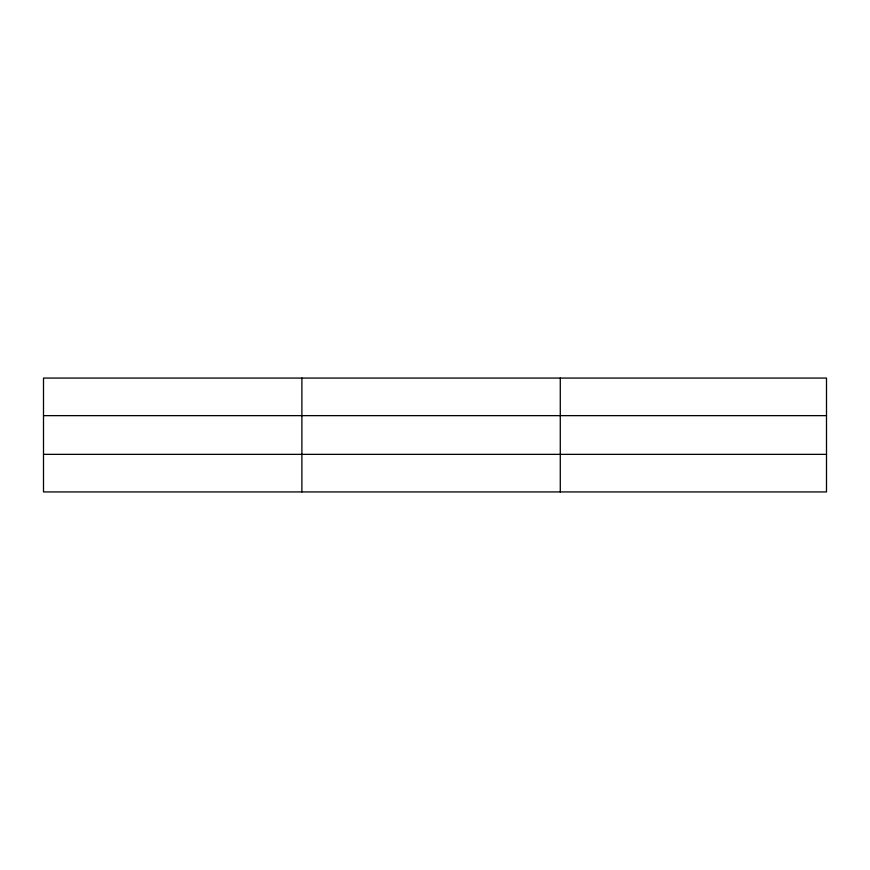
<?xml version="1.0" encoding="UTF-8"?>
<svg xmlns="http://www.w3.org/2000/svg" width="870" height="870" viewBox="0 0 870 870"><rect width="100%" height="100%" fill="white"/><g stroke="black" fill="none" stroke-linecap="round" stroke-linejoin="round"><path stroke-width="1.3" d="M301.89 378.069L301.89 491.931M560.28 378.069L560.28 491.931M826.5 454.357L826.5 491.931L43.5 491.931L43.5 378.069L826.5 378.069L826.5 454.357L43.5 454.357M43.5 415.642L826.5 415.642"/></g></svg>
